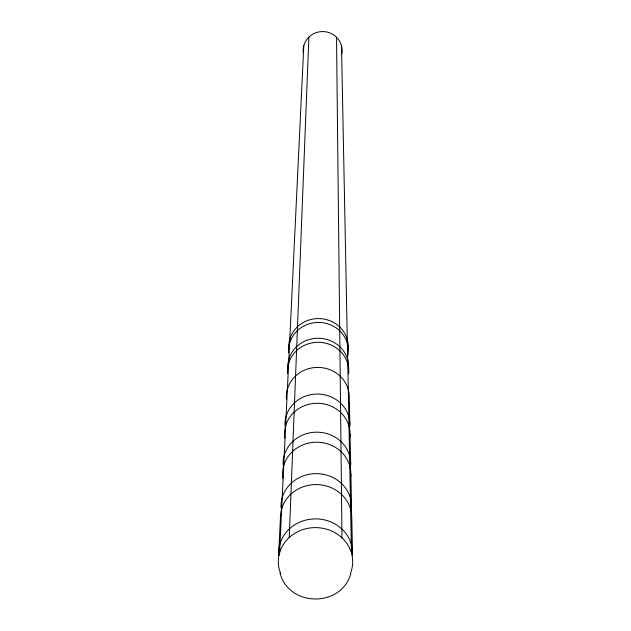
<?xml version="1.0" encoding="UTF-8"?>
<svg xmlns="http://www.w3.org/2000/svg" width="631" height="631" viewBox="0 0 631 631"><rect width="100%" height="100%" fill="white"/><g stroke="black" fill="none" stroke-linecap="round" stroke-linejoin="round"><path stroke-width="0.95" d="M289.227 537.509L308.89 37.087M279.58 552.795L303.803 45.629M278.752 552.661L280.598 514.502M350.844 573.484C341.442 607.7 288.998 607.385 279.998 573.058M349.85 424.616L349.29 397.191A31.487 29.483 0.8 0 0 316.565 367.431A31.487 29.483 0.8 0 0 286.435 399.391M350.047 434.128L350.662 463.856M350.875 474.189L351.538 506.527M352.5 553.103L351.775 517.791A35.659 32.867 0.8 0 0 316.265 484.569A35.659 32.867 0.8 0 0 280.464 517.365M341.513 45.834L351.499 553.221M336.52 37.237L341.986 537.825M280.558 573.271A37.19 34.082 0.8 0 1 315.248 527.603A37.19 34.082 0.8 0 1 350.615 572.987M278.886 555.611A36.874 33.837 0.8 0 1 315.24 518.895A36.874 33.837 0.8 0 1 352.421 555.067M285.038 425.996A32.433 30.264 0.8 0 1 318.032 394.052A32.433 30.264 0.8 0 1 349.708 427.25M287.689 373.473A30.596 28.734 0.8 0 1 318.3 342.302A30.596 28.734 0.8 0 1 348.62 373.82M288.864 348.982A29.744 28.032 0.8 0 1 318.639 318.576A29.744 28.032 0.8 0 1 348.115 349.322M303.195 52.231A19.506 19.08 0.8 0 1 323.585 31.574A19.506 19.08 0.8 0 1 341.821 54.085M281.071 508.01A35.265 32.56 0.8 0 1 317.961 473.668A35.265 32.56 0.8 0 1 351.128 511.244M283.138 465.284A33.79 31.369 0.8 0 1 317.503 432.172A33.79 31.369 0.8 0 1 350.513 466.593M284.865 438.166A32.765 30.533 0.8 0 1 316.47 403.288A32.765 30.533 0.8 0 1 349.897 436.786M282.94 478.377A34.153 31.66 0.8 0 1 315.879 442.205A34.153 31.66 0.8 0 1 350.718 476.949M288.675 352.966A29.886 28.15 0.8 0 1 319.452 322.457A29.886 28.15 0.8 0 1 347.981 354.938M287.886 369.293A30.446 28.616 0.8 0 1 317.03 338.271A30.446 28.616 0.8 0 1 348.667 367.147"/></g></svg>
